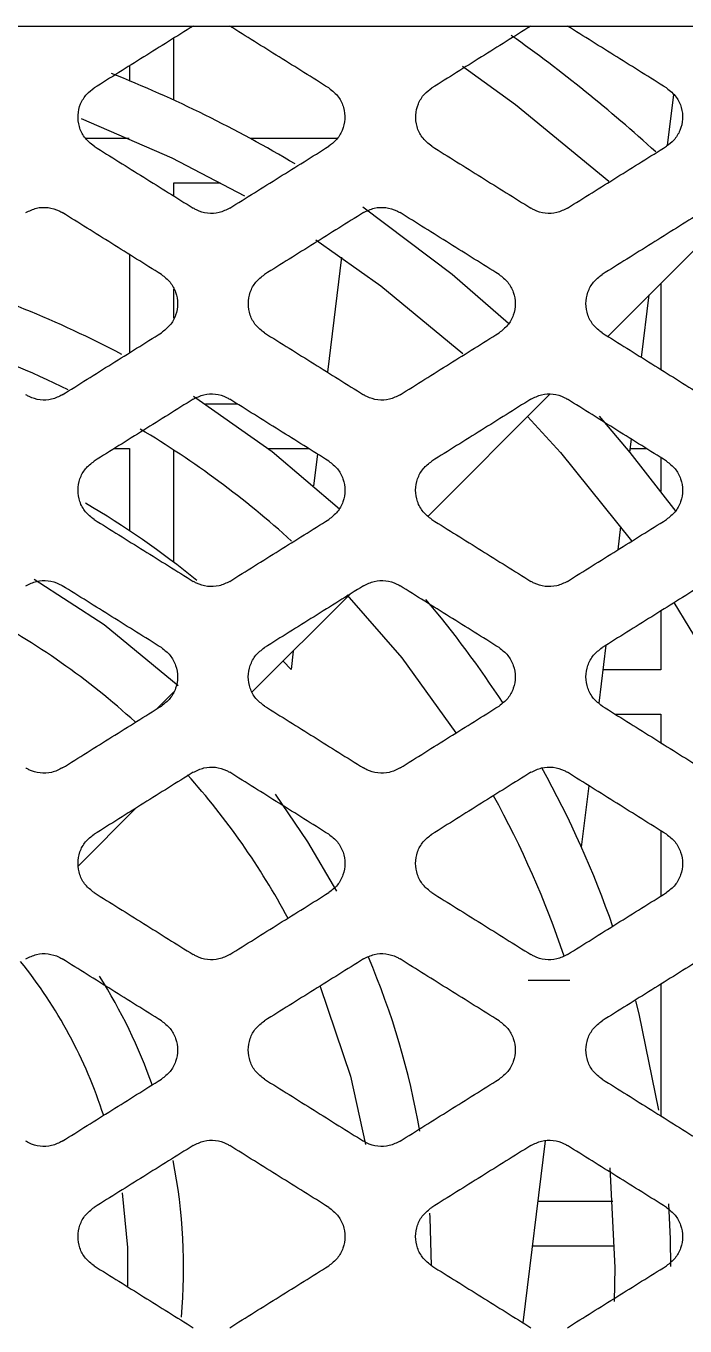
# Model space of a CAD drawing. Header units: millimetres. Extents: x 11355 to 11505, y 8083 to 8171.
# Drawn here: x 11362.818 to 11363.598, y 8089.316 to 8090.854 of the extents above; entities that cross this region are included whole.
import ezdxf

# ---------------------------------------------------------------- set-up
doc = ezdxf.new("R2010")
doc.units = ezdxf.units.MM
doc.layers.add('UPS', color=7, linetype='Continuous')

# ---------------------------------------------------------------- blocks, each defined once
blk = doc.blocks.new('UPS - 2.2kVA (APC SRT2200RMXLI-NC)')
at = {"linetype": 'Continuous'}
for p, q in [((2314.4138, 1376.5248), (2327.7323, 1376.5248)), ((2318.1941, 1376.4371), (2318.1941, 1376.5105)), ((2318.1418, 1376.4777), (2318.1418, 1376.46)), ((2318.7783, 1376.3839), (2318.7856, 1376.4433)), ((2318.1414, 1376.3919), (2318.0901, 1376.3919)), ((2318.3873, 1376.3919), (2318.2846, 1376.3919)), ((2318.1941, 1376.3395), (2318.2493, 1376.3395)), ((2318.1941, 1376.3237), (2318.1941, 1376.3395)), ((2318.7075, 1376.1578), (2318.8563, 1376.3066)), ((2318.1418, 1376.2545), (2318.1418, 1376.1385)), ((2318.3926, 1376.2514), (2318.3759, 1376.1154)), ((2318.7704, 1376.2207), (2318.7704, 1376.1185)), ((2318.1941, 1376.1792), (2318.1941, 1376.2137)), ((2318.7475, 1376.1328), (2318.7566, 1376.2069)), ((2318.495, 1375.9453), (2318.639, 1376.0893)), ((2318.2698, 1376.0776), (2318.2318, 1376.0776)), ((2318.7337, 1376.021), (2318.7356, 1376.0361)), ((2318.1237, 1376.0252), (2318.1418, 1376.0252)), ((2318.1418, 1376.0252), (2318.1418, 1375.928)), ((2318.1941, 1375.8906), (2318.1941, 1376.0233)), ((2318.3053, 1376.0252), (2318.3536, 1376.0252)), ((2318.364, 1376.0187), (2318.3594, 1375.981)), ((2318.7343, 1376.0252), (2318.7531, 1376.0252)), ((2318.7704, 1376.0144), (2318.7704, 1375.9746)), ((2318.7196, 1375.9055), (2318.7229, 1375.9331)), ((2318.287, 1375.7373), (2318.4027, 1375.853)), ((2318.7704, 1375.8331), (2318.7704, 1375.7633)), ((2318.6973, 1375.7239), (2318.7057, 1375.7927)), ((2318.3328, 1375.764), (2318.3236, 1375.7739)), ((2318.3354, 1375.7857), (2318.3328, 1375.764)), ((2318.7704, 1375.7633), (2318.7021, 1375.7633)), ((2318.194, 1375.7376), (2318.1731, 1375.7167)), ((2318.7165, 1375.7109), (2318.7704, 1375.7109)), ((2318.7704, 1375.7109), (2318.7704, 1375.6772)), ((2318.6764, 1375.5537), (2318.6853, 1375.6263)), ((2318.0813, 1375.5316), (2318.1501, 1375.6005)), ((2318.7704, 1375.5731), (2318.7704, 1375.496)), ((2318.6133, 1375.3966), (2318.6624, 1375.3966)), ((2318.7704, 1375.3918), (2318.7704, 1375.2359)), ((2318.6073, 1374.9913), (2318.6337, 1375.2064)), ((2318.7133, 1375.1347), (2318.6249, 1375.1347)), ((2318.6185, 1375.0823), (2318.7156, 1375.0823))]:
    blk.add_line(p, q, dxfattribs=at)
at = {"linetype": 'Continuous', "flags": 128}
for points in [[(2318.5355, 1376.4774), (2318.5984, 1376.4321), (2318.7089, 1376.3412)], [(2318.0844, 1376.4153), (2318.1917, 1376.3688), (2318.2776, 1376.3239)], [(2318.5902, 1376.1731), (2318.5235, 1376.2311), (2318.4176, 1376.3106)], [(2318.3622, 1376.2721), (2318.4391, 1376.2176), (2318.536, 1376.1374)], [(2318.3901, 1375.9536), (2318.3105, 1376.0212), (2318.2174, 1376.0869)], [(2318.7882, 1375.9506), (2318.7341, 1376.0205), (2318.6976, 1376.0634)], [(2318.6126, 1376.0629), (2318.6517, 1376.0204), (2318.7355, 1375.9161)], [(2318.1994, 1375.7447), (2318.1119, 1375.8167), (2318.0291, 1375.8704)], [(2318.3988, 1375.8522), (2318.4637, 1375.7776), (2318.5278, 1375.6889)], [(2318.7856, 1375.843), (2318.821, 1375.7849), (2318.8848, 1375.6611)], [(2318.387, 1375.5017), (2318.3528, 1375.5601), (2318.3143, 1375.6163)], [(2318.3674, 1375.389), (2318.4033, 1375.2828), (2318.4209, 1375.2021)], [(2318.7677, 1375.2429), (2318.7445, 1375.3568), (2318.7406, 1375.3719)], [(2318.7099, 1375.1747), (2318.7159, 1375.0568), (2318.7152, 1375.0166)], [(2318.133, 1375.145), (2318.1393, 1375.0802), (2318.1393, 1375.0346)], [(2318.7819, 1375.0578), (2318.7815, 1375.0905), (2318.7796, 1375.1319)], [(2318.4991, 1375.0585), (2318.4972, 1375.1158), (2318.4969, 1375.1211)]]:
    blk.add_lwpolyline(points, dxfattribs=at)
at = {"linetype": 'Continuous'}
for radius, start, end in [(1.7862, 47.6028, 54.6452), (1.5191, 59.2031, 68.3413), (1.2221, 62.0569, 73.983), (1.1561, 63.8488, 71.2027), (1.1561, 47.9903, 59.0457), (1.0476, 50.8508, 59.6282), (1.2221, 33.0907, 40.2601), (0.8732, 47.6187, 62.3502), (0.8732, 28.1945, 41.8527), (1.2221, 19.2393, 28.9106), (1.1561, 18.5628, 28.8516), (0.5799, 18.0382, 38.6224), (0.9392, 9.8714, 23.004), (0.6459, 19.438, 32.229), (0.6459, 354.7873, 11.2959)]:
    blk.add_arc((2317.5598, 1375.0568), radius, start, end, dxfattribs=at)
for points, knots in [([(2318.2171, 1376.5248), (2318.2073, 1376.5187), (2318.1878, 1376.5065), (2318.1487, 1376.4821), (2318.1194, 1376.4638), (2318.0999, 1376.4516)], [0, 0, 0, 0, 0.2500534, 0.5001068, 1, 1, 1, 1]), ([(2318.3774, 1376.4516), (2318.3676, 1376.4577), (2318.3481, 1376.4699), (2318.309, 1376.4943), (2318.2797, 1376.5126), (2318.2602, 1376.5248)], [0, 0, 0, 0, 0.2500534, 0.5001068, 1, 1, 1, 1]), ([(2318.6166, 1376.5248), (2318.6068, 1376.5187), (2318.5873, 1376.5065), (2318.5482, 1376.4821), (2318.5189, 1376.4638), (2318.4994, 1376.4516)], [0, 0, 0, 0, 0.2500534, 0.5001068, 1, 1, 1, 1]), ([(2318.7769, 1376.4516), (2318.7671, 1376.4577), (2318.7475, 1376.4699), (2318.7085, 1376.4943), (2318.6792, 1376.5126), (2318.6597, 1376.5248)], [0, 0, 0, 0, 0.2500534, 0.5001068, 1, 1, 1, 1]), ([(2318.0999, 1376.3826), (2318.0957, 1376.386), (2318.0879, 1376.3922), (2318.0817, 1376.4057), (2318.0801, 1376.4195), (2318.0832, 1376.433), (2318.0902, 1376.4443), (2318.0969, 1376.4493), (2318.0999, 1376.4516)], [0, 0, 0, 0, 0.19432, 0.360812, 0.528037, 0.695467, 0.862768, 1, 1, 1, 1]), ([(2318.3774, 1376.4516), (2318.3816, 1376.4482), (2318.3894, 1376.442), (2318.3956, 1376.4285), (2318.3972, 1376.4147), (2318.394, 1376.4012), (2318.3871, 1376.3899), (2318.3804, 1376.3849), (2318.3774, 1376.3826)], [0, 0, 0, 0, 0.194318, 0.360854, 0.528149, 0.695606, 0.862865, 1, 1, 1, 1]), ([(2318.4994, 1376.3826), (2318.4952, 1376.386), (2318.4873, 1376.3922), (2318.4811, 1376.4057), (2318.4795, 1376.4195), (2318.4827, 1376.433), (2318.4896, 1376.4443), (2318.4963, 1376.4493), (2318.4994, 1376.4516)], [0, 0, 0, 0, 0.19432, 0.360812, 0.528037, 0.695467, 0.862768, 1, 1, 1, 1]), ([(2318.7769, 1376.4516), (2318.7811, 1376.4482), (2318.7889, 1376.442), (2318.7951, 1376.4285), (2318.7967, 1376.4147), (2318.7935, 1376.4012), (2318.7866, 1376.3899), (2318.7799, 1376.3849), (2318.7769, 1376.3826)], [0, 0, 0, 0, 0.194318, 0.360854, 0.528149, 0.695606, 0.862865, 1, 1, 1, 1]), ([(2318.0999, 1376.3826), (2318.1097, 1376.3765), (2318.1292, 1376.3643), (2318.1683, 1376.3399), (2318.1976, 1376.3216), (2318.2171, 1376.3094)], [0, 0, 0, 0, 0.250041, 0.500082, 1, 1, 1, 1]), ([(2318.2602, 1376.3094), (2318.27, 1376.3155), (2318.2895, 1376.3277), (2318.3286, 1376.3521), (2318.3579, 1376.3704), (2318.3774, 1376.3826)], [0, 0, 0, 0, 0.250041, 0.500082, 1, 1, 1, 1]), ([(2318.4994, 1376.3826), (2318.5091, 1376.3765), (2318.5287, 1376.3643), (2318.5677, 1376.3399), (2318.597, 1376.3216), (2318.6166, 1376.3094)], [0, 0, 0, 0, 0.250041, 0.500082, 1, 1, 1, 1]), ([(2318.6597, 1376.3094), (2318.6694, 1376.3155), (2318.689, 1376.3277), (2318.728, 1376.3521), (2318.7573, 1376.3704), (2318.7769, 1376.3826)], [0, 0, 0, 0, 0.250041, 0.500082, 1, 1, 1, 1]), ([(2318.0191, 1376.3042), (2318.0232, 1376.3062), (2318.0314, 1376.3103), (2318.0454, 1376.3108), (2318.0558, 1376.3079), (2318.061, 1376.3049), (2318.0622, 1376.3042)], [0, 0, 0, 0, 0.301158, 0.602285, 0.903694, 1, 1, 1, 1]), ([(2318.2602, 1376.3094), (2318.2561, 1376.3074), (2318.2479, 1376.3033), (2318.2339, 1376.3028), (2318.2235, 1376.3057), (2318.2184, 1376.3087), (2318.2171, 1376.3094)], [0, 0, 0, 0, 0.301015, 0.601998, 0.903375, 1, 1, 1, 1]), ([(2318.4186, 1376.3042), (2318.4227, 1376.3062), (2318.4309, 1376.3103), (2318.4449, 1376.3108), (2318.4552, 1376.3079), (2318.4604, 1376.3049), (2318.4617, 1376.3042)], [0, 0, 0, 0, 0.301158, 0.602285, 0.903694, 1, 1, 1, 1]), ([(2318.6597, 1376.3094), (2318.6556, 1376.3074), (2318.6474, 1376.3033), (2318.6334, 1376.3028), (2318.623, 1376.3057), (2318.6178, 1376.3087), (2318.6166, 1376.3094)], [0, 0, 0, 0, 0.301015, 0.601998, 0.903375, 1, 1, 1, 1]), ([(2318.1794, 1376.231), (2318.1696, 1376.2371), (2318.1501, 1376.2493), (2318.111, 1376.2737), (2318.0817, 1376.292), (2318.0622, 1376.3042)], [0, 0, 0, 0, 0.2500459, 0.5000919, 1, 1, 1, 1]), ([(2318.4186, 1376.3042), (2318.4088, 1376.2981), (2318.3893, 1376.2859), (2318.3502, 1376.2615), (2318.3209, 1376.2432), (2318.3014, 1376.231)], [0, 0, 0, 0, 0.250046, 0.500092, 1, 1, 1, 1]), ([(2318.5789, 1376.231), (2318.5691, 1376.2371), (2318.5496, 1376.2493), (2318.5105, 1376.2737), (2318.4812, 1376.292), (2318.4617, 1376.3042)], [0, 0, 0, 0, 0.2500459, 0.5000919, 1, 1, 1, 1]), ([(2318.818, 1376.3042), (2318.8083, 1376.2981), (2318.7887, 1376.2859), (2318.7497, 1376.2615), (2318.7204, 1376.2432), (2318.7008, 1376.231)], [0, 0, 0, 0, 0.250046, 0.500092, 1, 1, 1, 1]), ([(2318.1794, 1376.231), (2318.1831, 1376.2281), (2318.1903, 1376.2225), (2318.197, 1376.2101), (2318.1993, 1376.1964), (2318.1969, 1376.1827), (2318.1903, 1376.1704), (2318.183, 1376.1648), (2318.1794, 1376.162)], [0, 0, 0, 0, 0.166702, 0.333375, 0.500722, 0.667724, 0.834682, 1, 1, 1, 1]), ([(2318.3014, 1376.162), (2318.2977, 1376.1648), (2318.2905, 1376.1704), (2318.2838, 1376.1828), (2318.2815, 1376.1965), (2318.2839, 1376.2102), (2318.2905, 1376.2226), (2318.2978, 1376.2282), (2318.3014, 1376.231)], [0, 0, 0, 0, 0.166661, 0.333294, 0.500578, 0.667546, 0.834534, 1, 1, 1, 1]), ([(2318.5789, 1376.231), (2318.5825, 1376.2281), (2318.5898, 1376.2225), (2318.5964, 1376.2101), (2318.5988, 1376.1964), (2318.5964, 1376.1827), (2318.5898, 1376.1704), (2318.5825, 1376.1648), (2318.5789, 1376.162)], [0, 0, 0, 0, 0.166702, 0.333375, 0.500722, 0.667724, 0.834682, 1, 1, 1, 1]), ([(2318.7008, 1376.162), (2318.6972, 1376.1648), (2318.6899, 1376.1704), (2318.6833, 1376.1828), (2318.6809, 1376.1965), (2318.6833, 1376.2102), (2318.69, 1376.2226), (2318.6972, 1376.2282), (2318.7008, 1376.231)], [0, 0, 0, 0, 0.166661, 0.333294, 0.500578, 0.667546, 0.834534, 1, 1, 1, 1]), ([(2318.0622, 1376.0887), (2318.072, 1376.0948), (2318.0915, 1376.1071), (2318.1306, 1376.1315), (2318.1599, 1376.1498), (2318.1794, 1376.162)], [0, 0, 0, 0, 0.250035, 0.500069, 1, 1, 1, 1]), ([(2318.3014, 1376.162), (2318.3111, 1376.1559), (2318.3307, 1376.1437), (2318.3697, 1376.1193), (2318.399, 1376.101), (2318.4186, 1376.0887)], [0, 0, 0, 0, 0.250035, 0.500069, 1, 1, 1, 1]), ([(2318.4617, 1376.0887), (2318.4715, 1376.0948), (2318.491, 1376.1071), (2318.5301, 1376.1315), (2318.5594, 1376.1498), (2318.5789, 1376.162)], [0, 0, 0, 0, 0.250035, 0.500069, 1, 1, 1, 1]), ([(2318.7008, 1376.162), (2318.7106, 1376.1559), (2318.7301, 1376.1437), (2318.7692, 1376.1193), (2318.7985, 1376.101), (2318.818, 1376.0887)], [0, 0, 0, 0, 0.250035, 0.500069, 1, 1, 1, 1]), ([(2318.0622, 1376.0887), (2318.0581, 1376.0867), (2318.0499, 1376.0826), (2318.0359, 1376.0821), (2318.0255, 1376.085), (2318.0204, 1376.088), (2318.0191, 1376.0887)], [0, 0, 0, 0, 0.30145, 0.602864, 0.90458, 1, 1, 1, 1]), ([(2318.2171, 1376.0836), (2318.2073, 1376.0775), (2318.1878, 1376.0652), (2318.1487, 1376.0408), (2318.1194, 1376.0225), (2318.0999, 1376.0103)], [0, 0, 0, 0, 0.250039, 0.500077, 1, 1, 1, 1]), ([(2318.2171, 1376.0836), (2318.2212, 1376.0856), (2318.2294, 1376.0897), (2318.2434, 1376.0902), (2318.2538, 1376.0873), (2318.259, 1376.0843), (2318.2602, 1376.0836)], [0, 0, 0, 0, 0.301559, 0.603083, 0.904825, 1, 1, 1, 1]), ([(2318.3774, 1376.0103), (2318.3676, 1376.0164), (2318.3481, 1376.0286), (2318.309, 1376.053), (2318.2797, 1376.0714), (2318.2602, 1376.0836)], [0, 0, 0, 0, 0.250039, 0.500077, 1, 1, 1, 1]), ([(2318.4617, 1376.0887), (2318.4576, 1376.0867), (2318.4494, 1376.0826), (2318.4354, 1376.0821), (2318.425, 1376.085), (2318.4198, 1376.088), (2318.4186, 1376.0887)], [0, 0, 0, 0, 0.30145, 0.602864, 0.90458, 1, 1, 1, 1]), ([(2318.6166, 1376.0836), (2318.6068, 1376.0775), (2318.5873, 1376.0652), (2318.5482, 1376.0408), (2318.5189, 1376.0225), (2318.4994, 1376.0103)], [0, 0, 0, 0, 0.250039, 0.500077, 1, 1, 1, 1]), ([(2318.6166, 1376.0836), (2318.6207, 1376.0856), (2318.6289, 1376.0897), (2318.6429, 1376.0902), (2318.6532, 1376.0873), (2318.6584, 1376.0843), (2318.6597, 1376.0836)], [0, 0, 0, 0, 0.301559, 0.603083, 0.904825, 1, 1, 1, 1]), ([(2318.7769, 1376.0103), (2318.7671, 1376.0164), (2318.7476, 1376.0286), (2318.7085, 1376.053), (2318.6792, 1376.0714), (2318.6597, 1376.0836)], [0, 0, 0, 0, 0.250039, 0.500077, 1, 1, 1, 1]), ([(2318.0999, 1375.9413), (2318.0962, 1375.9441), (2318.089, 1375.9498), (2318.0823, 1375.9622), (2318.08, 1375.9759), (2318.0824, 1375.9896), (2318.089, 1376.0019), (2318.0963, 1376.0075), (2318.0999, 1376.0103)], [0, 0, 0, 0, 0.166752, 0.333482, 0.500689, 0.66748, 0.834277, 1, 1, 1, 1]), ([(2318.3774, 1376.0103), (2318.381, 1376.0075), (2318.3883, 1376.0019), (2318.3949, 1375.9895), (2318.3973, 1375.9758), (2318.3949, 1375.9621), (2318.3883, 1375.9497), (2318.381, 1375.9441), (2318.3774, 1375.9413)], [0, 0, 0, 0, 0.166787, 0.333551, 0.500809, 0.667627, 0.8344, 1, 1, 1, 1]), ([(2318.4994, 1375.9413), (2318.4957, 1375.9441), (2318.4884, 1375.9498), (2318.4818, 1375.9622), (2318.4794, 1375.9759), (2318.4818, 1375.9896), (2318.4885, 1376.0019), (2318.4957, 1376.0075), (2318.4994, 1376.0103)], [0, 0, 0, 0, 0.166752, 0.333482, 0.500689, 0.66748, 0.834277, 1, 1, 1, 1]), ([(2318.7769, 1376.0103), (2318.7805, 1376.0075), (2318.7878, 1376.0019), (2318.7944, 1375.9895), (2318.7968, 1375.9758), (2318.7944, 1375.9621), (2318.7878, 1375.9497), (2318.7805, 1375.9441), (2318.7769, 1375.9413)], [0, 0, 0, 0, 0.166787, 0.333551, 0.500809, 0.667627, 0.8344, 1, 1, 1, 1]), ([(2318.0999, 1375.9413), (2318.1097, 1375.9352), (2318.1292, 1375.923), (2318.1683, 1375.8986), (2318.1976, 1375.8803), (2318.2171, 1375.8681)], [0, 0, 0, 0, 0.250029, 0.500058, 1, 1, 1, 1]), ([(2318.2602, 1375.8681), (2318.27, 1375.8742), (2318.2895, 1375.8864), (2318.3286, 1375.9108), (2318.3579, 1375.9291), (2318.3774, 1375.9413)], [0, 0, 0, 0, 0.250029, 0.500058, 1, 1, 1, 1]), ([(2318.4994, 1375.9413), (2318.5091, 1375.9352), (2318.5287, 1375.923), (2318.5677, 1375.8986), (2318.597, 1375.8803), (2318.6166, 1375.8681)], [0, 0, 0, 0, 0.250029, 0.500058, 1, 1, 1, 1]), ([(2318.6597, 1375.8681), (2318.6694, 1375.8742), (2318.689, 1375.8864), (2318.728, 1375.9108), (2318.7573, 1375.9291), (2318.7769, 1375.9413)], [0, 0, 0, 0, 0.250029, 0.500058, 1, 1, 1, 1]), ([(2318.0191, 1375.8629), (2318.0232, 1375.865), (2318.0315, 1375.869), (2318.0455, 1375.8695), (2318.0558, 1375.8666), (2318.061, 1375.8636), (2318.0622, 1375.8629)], [0, 0, 0, 0, 0.301859, 0.603678, 0.905692, 1, 1, 1, 1]), ([(2318.2602, 1375.8681), (2318.2561, 1375.866), (2318.2479, 1375.862), (2318.2338, 1375.8615), (2318.2235, 1375.8644), (2318.2183, 1375.8674), (2318.2171, 1375.8681)], [0, 0, 0, 0, 0.301785, 0.60353, 0.905524, 1, 1, 1, 1]), ([(2318.4186, 1375.8629), (2318.4227, 1375.865), (2318.4309, 1375.869), (2318.4449, 1375.8695), (2318.4553, 1375.8666), (2318.4605, 1375.8636), (2318.4617, 1375.8629)], [0, 0, 0, 0, 0.301859, 0.603678, 0.905692, 1, 1, 1, 1]), ([(2318.6597, 1375.8681), (2318.6556, 1375.866), (2318.6473, 1375.862), (2318.6333, 1375.8615), (2318.623, 1375.8644), (2318.6178, 1375.8674), (2318.6166, 1375.8681)], [0, 0, 0, 0, 0.301785, 0.60353, 0.905524, 1, 1, 1, 1]), ([(2318.1794, 1375.7897), (2318.1697, 1375.7958), (2318.1501, 1375.808), (2318.1111, 1375.8324), (2318.0818, 1375.8507), (2318.0622, 1375.8629)], [0, 0, 0, 0, 0.250032, 0.500063, 1, 1, 1, 1]), ([(2318.4186, 1375.8629), (2318.4088, 1375.8568), (2318.3893, 1375.8446), (2318.3502, 1375.8202), (2318.3209, 1375.8019), (2318.3014, 1375.7897)], [0, 0, 0, 0, 0.250032, 0.500063, 1, 1, 1, 1]), ([(2318.5789, 1375.7897), (2318.5691, 1375.7958), (2318.5496, 1375.808), (2318.5105, 1375.8324), (2318.4812, 1375.8507), (2318.4617, 1375.8629)], [0, 0, 0, 0, 0.250032, 0.500063, 1, 1, 1, 1]), ([(2318.818, 1375.8629), (2318.8083, 1375.8568), (2318.7887, 1375.8446), (2318.7497, 1375.8202), (2318.7204, 1375.8019), (2318.7008, 1375.7897)], [0, 0, 0, 0, 0.250032, 0.500063, 1, 1, 1, 1]), ([(2318.1794, 1375.7897), (2318.1831, 1375.7869), (2318.1904, 1375.7812), (2318.197, 1375.7688), (2318.1993, 1375.7551), (2318.1969, 1375.7414), (2318.1903, 1375.7291), (2318.1831, 1375.7235), (2318.1794, 1375.7207)], [0, 0, 0, 0, 0.166811, 0.333603, 0.500789, 0.667459, 0.834086, 1, 1, 1, 1]), ([(2318.3014, 1375.7207), (2318.2977, 1375.7235), (2318.2904, 1375.7291), (2318.2838, 1375.7415), (2318.2814, 1375.7552), (2318.2839, 1375.7689), (2318.2905, 1375.7813), (2318.2977, 1375.7869), (2318.3014, 1375.7897)], [0, 0, 0, 0, 0.166784, 0.333549, 0.500696, 0.667344, 0.83399, 1, 1, 1, 1]), ([(2318.5789, 1375.7897), (2318.5825, 1375.7869), (2318.5898, 1375.7812), (2318.5964, 1375.7688), (2318.5988, 1375.7551), (2318.5964, 1375.7414), (2318.5898, 1375.7291), (2318.5825, 1375.7235), (2318.5789, 1375.7207)], [0, 0, 0, 0, 0.166811, 0.333603, 0.500789, 0.667459, 0.834086, 1, 1, 1, 1]), ([(2318.7008, 1375.7207), (2318.6972, 1375.7235), (2318.6899, 1375.7291), (2318.6833, 1375.7415), (2318.6809, 1375.7552), (2318.6833, 1375.7689), (2318.6899, 1375.7813), (2318.6972, 1375.7869), (2318.7008, 1375.7897)], [0, 0, 0, 0, 0.166784, 0.333549, 0.500696, 0.667344, 0.83399, 1, 1, 1, 1]), ([(2318.0622, 1375.6474), (2318.072, 1375.6535), (2318.0915, 1375.6658), (2318.1306, 1375.6902), (2318.1599, 1375.7085), (2318.1794, 1375.7207)], [0, 0, 0, 0, 0.250023, 0.500046, 1, 1, 1, 1]), ([(2318.3014, 1375.7207), (2318.3111, 1375.7146), (2318.3307, 1375.7024), (2318.3697, 1375.678), (2318.399, 1375.6596), (2318.4186, 1375.6474)], [0, 0, 0, 0, 0.250023, 0.500046, 1, 1, 1, 1]), ([(2318.4617, 1375.6474), (2318.4715, 1375.6535), (2318.491, 1375.6658), (2318.5301, 1375.6902), (2318.5594, 1375.7085), (2318.5789, 1375.7207)], [0, 0, 0, 0, 0.250023, 0.500046, 1, 1, 1, 1]), ([(2318.7008, 1375.7207), (2318.7106, 1375.7146), (2318.7301, 1375.7024), (2318.7692, 1375.678), (2318.7985, 1375.6596), (2318.818, 1375.6474)], [0, 0, 0, 0, 0.250023, 0.500046, 1, 1, 1, 1]), ([(2318.2171, 1375.6423), (2318.2212, 1375.6443), (2318.2294, 1375.6484), (2318.2435, 1375.6489), (2318.2538, 1375.646), (2318.259, 1375.643), (2318.2602, 1375.6423)], [0, 0, 0, 0, 0.302064, 0.604086, 0.906311, 1, 1, 1, 1]), ([(2318.6165, 1375.6423), (2318.6207, 1375.6443), (2318.6289, 1375.6484), (2318.6429, 1375.6489), (2318.6533, 1375.646), (2318.6585, 1375.643), (2318.6597, 1375.6423)], [0, 0, 0, 0, 0.302064, 0.604086, 0.906311, 1, 1, 1, 1]), ([(2318.0622, 1375.6474), (2318.0581, 1375.6454), (2318.0499, 1375.6413), (2318.0358, 1375.6408), (2318.0255, 1375.6437), (2318.0203, 1375.6467), (2318.0191, 1375.6474)], [0, 0, 0, 0, 0.30202, 0.603998, 0.906207, 1, 1, 1, 1]), ([(2318.2171, 1375.6423), (2318.2073, 1375.6362), (2318.1878, 1375.624), (2318.1487, 1375.5996), (2318.1194, 1375.5812), (2318.0999, 1375.569)], [0, 0, 0, 0, 0.250025, 0.500049, 1, 1, 1, 1]), ([(2318.3774, 1375.569), (2318.3676, 1375.5751), (2318.3481, 1375.5873), (2318.309, 1375.6118), (2318.2797, 1375.6301), (2318.2602, 1375.6423)], [0, 0, 0, 0, 0.250025, 0.500049, 1, 1, 1, 1]), ([(2318.4617, 1375.6474), (2318.4576, 1375.6454), (2318.4493, 1375.6413), (2318.4353, 1375.6408), (2318.425, 1375.6437), (2318.4198, 1375.6467), (2318.4186, 1375.6474)], [0, 0, 0, 0, 0.30202, 0.603998, 0.906207, 1, 1, 1, 1]), ([(2318.6165, 1375.6423), (2318.6068, 1375.6362), (2318.5872, 1375.624), (2318.5482, 1375.5996), (2318.5189, 1375.5812), (2318.4993, 1375.569)], [0, 0, 0, 0, 0.250025, 0.500049, 1, 1, 1, 1]), ([(2318.7769, 1375.569), (2318.7671, 1375.5751), (2318.7476, 1375.5873), (2318.7085, 1375.6118), (2318.6792, 1375.6301), (2318.6597, 1375.6423)], [0, 0, 0, 0, 0.250025, 0.500049, 1, 1, 1, 1]), ([(2318.0999, 1375.5), (2318.0962, 1375.5028), (2318.0889, 1375.5085), (2318.0823, 1375.5209), (2318.08, 1375.5346), (2318.0824, 1375.5483), (2318.089, 1375.5606), (2318.0962, 1375.5662), (2318.0999, 1375.569)], [0, 0, 0, 0, 0.166778, 0.33354, 0.500643, 0.667185, 0.833717, 1, 1, 1, 1]), ([(2318.3774, 1375.569), (2318.3811, 1375.5662), (2318.3883, 1375.5606), (2318.395, 1375.5482), (2318.3973, 1375.5345), (2318.3949, 1375.5208), (2318.3883, 1375.5084), (2318.381, 1375.5028), (2318.3774, 1375.5)], [0, 0, 0, 0, 0.166798, 0.333579, 0.50071, 0.667267, 0.833786, 1, 1, 1, 1]), ([(2318.4993, 1375.5), (2318.4957, 1375.5028), (2318.4884, 1375.5085), (2318.4818, 1375.5209), (2318.4794, 1375.5346), (2318.4818, 1375.5483), (2318.4884, 1375.5606), (2318.4957, 1375.5662), (2318.4993, 1375.569)], [0, 0, 0, 0, 0.166778, 0.33354, 0.500643, 0.667185, 0.833717, 1, 1, 1, 1]), ([(2318.7769, 1375.569), (2318.7805, 1375.5662), (2318.7878, 1375.5606), (2318.7944, 1375.5482), (2318.7968, 1375.5345), (2318.7944, 1375.5208), (2318.7878, 1375.5084), (2318.7805, 1375.5028), (2318.7769, 1375.5)], [0, 0, 0, 0, 0.166798, 0.333579, 0.50071, 0.667267, 0.833786, 1, 1, 1, 1]), ([(2318.0999, 1375.5), (2318.1096, 1375.4939), (2318.1292, 1375.4817), (2318.1682, 1375.4573), (2318.1975, 1375.439), (2318.2171, 1375.4268)], [0, 0, 0, 0, 0.250017, 0.500035, 1, 1, 1, 1]), ([(2318.2602, 1375.4268), (2318.27, 1375.4329), (2318.2895, 1375.4451), (2318.3286, 1375.4695), (2318.3579, 1375.4878), (2318.3774, 1375.5)], [0, 0, 0, 0, 0.250017, 0.500035, 1, 1, 1, 1]), ([(2318.4993, 1375.5), (2318.5091, 1375.4939), (2318.5286, 1375.4817), (2318.5677, 1375.4573), (2318.597, 1375.439), (2318.6165, 1375.4268)], [0, 0, 0, 0, 0.250017, 0.500035, 1, 1, 1, 1]), ([(2318.6597, 1375.4268), (2318.6694, 1375.4329), (2318.689, 1375.4451), (2318.728, 1375.4695), (2318.7573, 1375.4878), (2318.7769, 1375.5)], [0, 0, 0, 0, 0.250017, 0.500035, 1, 1, 1, 1]), ([(2318.0191, 1375.4216), (2318.0232, 1375.4237), (2318.0315, 1375.4278), (2318.0455, 1375.4283), (2318.0559, 1375.4254), (2318.061, 1375.4223), (2318.0622, 1375.4216)], [0, 0, 0, 0, 0.302193, 0.604341, 0.906715, 1, 1, 1, 1]), ([(2318.1794, 1375.3484), (2318.1697, 1375.3545), (2318.1501, 1375.3667), (2318.1111, 1375.3911), (2318.0818, 1375.4094), (2318.0622, 1375.4216)], [0, 0, 0, 0, 0.250018, 0.500036, 1, 1, 1, 1]), ([(2318.2602, 1375.4268), (2318.2561, 1375.4247), (2318.2478, 1375.4206), (2318.2338, 1375.4202), (2318.2235, 1375.4231), (2318.2183, 1375.4261), (2318.2171, 1375.4268)], [0, 0, 0, 0, 0.3021699, 0.6042949, 0.9066588, 1, 1, 1, 1]), ([(2318.4186, 1375.4216), (2318.4088, 1375.4155), (2318.3893, 1375.4033), (2318.3502, 1375.3789), (2318.3209, 1375.3606), (2318.3014, 1375.3484)], [0, 0, 0, 0, 0.250018, 0.500036, 1, 1, 1, 1]), ([(2318.4186, 1375.4216), (2318.4227, 1375.4237), (2318.4309, 1375.4278), (2318.445, 1375.4283), (2318.4553, 1375.4254), (2318.4605, 1375.4223), (2318.4617, 1375.4216)], [0, 0, 0, 0, 0.302193, 0.604341, 0.906715, 1, 1, 1, 1]), ([(2318.5789, 1375.3484), (2318.5691, 1375.3545), (2318.5496, 1375.3667), (2318.5105, 1375.3911), (2318.4812, 1375.4094), (2318.4617, 1375.4216)], [0, 0, 0, 0, 0.250018, 0.500036, 1, 1, 1, 1]), ([(2318.6597, 1375.4268), (2318.6556, 1375.4247), (2318.6473, 1375.4206), (2318.6333, 1375.4202), (2318.6229, 1375.4231), (2318.6178, 1375.4261), (2318.6165, 1375.4268)], [0, 0, 0, 0, 0.3021699, 0.6042949, 0.9066588, 1, 1, 1, 1]), ([(2318.818, 1375.4216), (2318.8083, 1375.4155), (2318.7887, 1375.4033), (2318.7497, 1375.3789), (2318.7204, 1375.3606), (2318.7008, 1375.3484)], [0, 0, 0, 0, 0.250018, 0.500036, 1, 1, 1, 1]), ([(2318.1794, 1375.3484), (2318.1831, 1375.3456), (2318.1904, 1375.34), (2318.197, 1375.3275), (2318.1994, 1375.3139), (2318.197, 1375.3002), (2318.1903, 1375.2878), (2318.1831, 1375.2822), (2318.1794, 1375.2794)], [0, 0, 0, 0, 0.166771, 0.333527, 0.500619, 0.6671, 0.833548, 1, 1, 1, 1]), ([(2318.3014, 1375.2794), (2318.2977, 1375.2822), (2318.2904, 1375.2878), (2318.2838, 1375.3002), (2318.2814, 1375.3139), (2318.2838, 1375.3276), (2318.2904, 1375.34), (2318.2977, 1375.3456), (2318.3014, 1375.3484)], [0, 0, 0, 0, 0.166759, 0.333503, 0.500579, 0.667051, 0.833507, 1, 1, 1, 1]), ([(2318.5789, 1375.3484), (2318.5825, 1375.3456), (2318.5898, 1375.34), (2318.5964, 1375.3275), (2318.5988, 1375.3139), (2318.5964, 1375.3002), (2318.5898, 1375.2878), (2318.5825, 1375.2822), (2318.5789, 1375.2794)], [0, 0, 0, 0, 0.166771, 0.333527, 0.500619, 0.6671, 0.833548, 1, 1, 1, 1]), ([(2318.7008, 1375.2794), (2318.6972, 1375.2822), (2318.6899, 1375.2878), (2318.6833, 1375.3002), (2318.6809, 1375.3139), (2318.6833, 1375.3276), (2318.6899, 1375.34), (2318.6972, 1375.3456), (2318.7008, 1375.3484)], [0, 0, 0, 0, 0.166759, 0.333503, 0.500579, 0.667051, 0.833507, 1, 1, 1, 1]), ([(2318.0622, 1375.2061), (2318.072, 1375.2122), (2318.0915, 1375.2245), (2318.1306, 1375.2489), (2318.1599, 1375.2672), (2318.1794, 1375.2794)], [0, 0, 0, 0, 0.2500119, 0.5000239, 1, 1, 1, 1]), ([(2318.3014, 1375.2794), (2318.3111, 1375.2733), (2318.3307, 1375.2611), (2318.3697, 1375.2367), (2318.399, 1375.2183), (2318.4186, 1375.2061)], [0, 0, 0, 0, 0.2500119, 0.5000239, 1, 1, 1, 1]), ([(2318.4617, 1375.2061), (2318.4715, 1375.2122), (2318.491, 1375.2245), (2318.5301, 1375.2489), (2318.5594, 1375.2672), (2318.5789, 1375.2794)], [0, 0, 0, 0, 0.2500119, 0.5000239, 1, 1, 1, 1]), ([(2318.7008, 1375.2794), (2318.7106, 1375.2733), (2318.7301, 1375.2611), (2318.7692, 1375.2367), (2318.7985, 1375.2183), (2318.818, 1375.2061)], [0, 0, 0, 0, 0.2500119, 0.5000239, 1, 1, 1, 1]), ([(2318.0622, 1375.2061), (2318.0581, 1375.2041), (2318.0499, 1375.2), (2318.0358, 1375.1995), (2318.0255, 1375.2024), (2318.0203, 1375.2054), (2318.0191, 1375.2061)], [0, 0, 0, 0, 0.30225, 0.604454, 0.906912, 1, 1, 1, 1]), ([(2318.2171, 1375.201), (2318.2212, 1375.203), (2318.2295, 1375.2071), (2318.2435, 1375.2076), (2318.2538, 1375.2047), (2318.259, 1375.2017), (2318.2602, 1375.201)], [0, 0, 0, 0, 0.30226, 0.604474, 0.906937, 1, 1, 1, 1]), ([(2318.4617, 1375.2061), (2318.4576, 1375.2041), (2318.4493, 1375.2), (2318.4353, 1375.1995), (2318.4249, 1375.2024), (2318.4198, 1375.2054), (2318.4186, 1375.2061)], [0, 0, 0, 0, 0.30225, 0.604454, 0.906912, 1, 1, 1, 1]), ([(2318.6165, 1375.201), (2318.6207, 1375.203), (2318.6289, 1375.2071), (2318.643, 1375.2076), (2318.6533, 1375.2047), (2318.6585, 1375.2017), (2318.6597, 1375.201)], [0, 0, 0, 0, 0.30226, 0.604474, 0.906937, 1, 1, 1, 1]), ([(2318.2171, 1375.201), (2318.2073, 1375.1949), (2318.1878, 1375.1827), (2318.1487, 1375.1583), (2318.1194, 1375.14), (2318.0999, 1375.1278)], [0, 0, 0, 0, 0.250011, 0.500023, 1, 1, 1, 1]), ([(2318.3774, 1375.1278), (2318.3676, 1375.1339), (2318.3481, 1375.1461), (2318.309, 1375.1705), (2318.2797, 1375.1888), (2318.2602, 1375.201)], [0, 0, 0, 0, 0.250011, 0.500023, 1, 1, 1, 1]), ([(2318.6165, 1375.201), (2318.6068, 1375.1949), (2318.5872, 1375.1827), (2318.5482, 1375.1583), (2318.5189, 1375.14), (2318.4993, 1375.1278)], [0, 0, 0, 0, 0.250011, 0.500023, 1, 1, 1, 1]), ([(2318.7769, 1375.1278), (2318.7671, 1375.1339), (2318.7476, 1375.1461), (2318.7085, 1375.1705), (2318.6792, 1375.1888), (2318.6597, 1375.201)], [0, 0, 0, 0, 0.250011, 0.500023, 1, 1, 1, 1]), ([(2318.0999, 1375.0587), (2318.0962, 1375.0615), (2318.0889, 1375.0672), (2318.0823, 1375.0796), (2318.08, 1375.0933), (2318.0824, 1375.107), (2318.089, 1375.1193), (2318.0962, 1375.1249), (2318.0999, 1375.1278)], [0, 0, 0, 0, 0.166752, 0.33349, 0.500555, 0.666993, 0.83341, 1, 1, 1, 1]), ([(2318.3774, 1375.1278), (2318.3811, 1375.1249), (2318.3883, 1375.1193), (2318.395, 1375.1069), (2318.3973, 1375.0932), (2318.3949, 1375.0795), (2318.3883, 1375.0672), (2318.3811, 1375.0615), (2318.3774, 1375.0587)], [0, 0, 0, 0, 0.166756, 0.333497, 0.500568, 0.66701, 0.833424, 1, 1, 1, 1]), ([(2318.4993, 1375.0587), (2318.4957, 1375.0615), (2318.4884, 1375.0672), (2318.4818, 1375.0796), (2318.4794, 1375.0933), (2318.4818, 1375.107), (2318.4884, 1375.1193), (2318.4957, 1375.1249), (2318.4993, 1375.1278)], [0, 0, 0, 0, 0.166752, 0.33349, 0.500555, 0.666993, 0.83341, 1, 1, 1, 1]), ([(2318.7769, 1375.1278), (2318.7805, 1375.1249), (2318.7878, 1375.1193), (2318.7944, 1375.1069), (2318.7968, 1375.0932), (2318.7944, 1375.0795), (2318.7878, 1375.0672), (2318.7805, 1375.0615), (2318.7769, 1375.0587)], [0, 0, 0, 0, 0.166756, 0.333497, 0.500568, 0.66701, 0.833424, 1, 1, 1, 1]), ([(2318.0999, 1375.0587), (2318.1096, 1375.0526), (2318.1292, 1375.0404), (2318.1682, 1375.016), (2318.1975, 1374.9977), (2318.2171, 1374.9855)], [0, 0, 0, 0, 0.250007, 0.500014, 1, 1, 1, 1]), ([(2318.2602, 1374.9855), (2318.27, 1374.9916), (2318.2895, 1375.0038), (2318.3286, 1375.0282), (2318.3579, 1375.0465), (2318.3774, 1375.0587)], [0, 0, 0, 0, 0.250007, 0.500014, 1, 1, 1, 1]), ([(2318.4993, 1375.0587), (2318.5091, 1375.0526), (2318.5286, 1375.0404), (2318.5677, 1375.016), (2318.597, 1374.9977), (2318.6165, 1374.9855)], [0, 0, 0, 0, 0.250007, 0.500014, 1, 1, 1, 1]), ([(2318.6597, 1374.9855), (2318.6694, 1374.9916), (2318.689, 1375.0038), (2318.728, 1375.0282), (2318.7573, 1375.0465), (2318.7769, 1375.0587)], [0, 0, 0, 0, 0.250007, 0.500014, 1, 1, 1, 1])]:
    blk.add_open_spline(points, degree=3, knots=knots, dxfattribs=at)

msp = doc.modelspace()

# ---------------------------------------------------------------- block references
at = {"layer": 'UPS'}
msp.add_blockref('UPS - 2.2kVA (APC SRT2200RMXLI-NC)', (9044.799, 6714.3289), dxfattribs=at)

doc.saveas('drawing.dxf')
